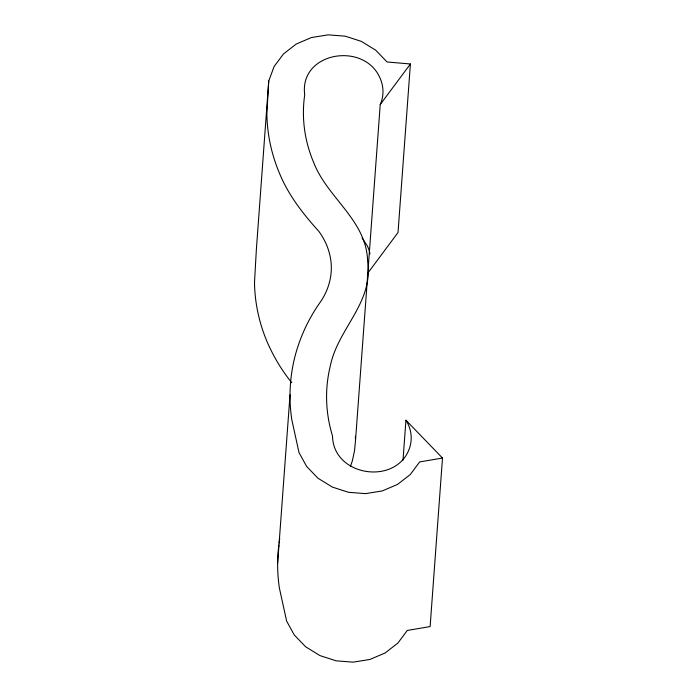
<?xml version="1.0" encoding="UTF-8"?>
<svg xmlns="http://www.w3.org/2000/svg" width="697" height="697" viewBox="0 0 697 697"><rect width="100%" height="100%" fill="white"/><g stroke="black" fill="none" stroke-linecap="round" stroke-linejoin="round"><path stroke-width="1.05" d="M367.859 273.067L398.022 232.51L410.402 63.985L387.062 61.972L375.709 50.21L361.438 41.411L345.233 36.174L328.182 34.85L311.472 37.533L296.216 44.05L283.47 53.948L274.095 66.546L268.737 80.991L266.881 113.881A208.83 178.815 4.2 0 0 279.654 173.692C288.602 195.439 303.204 214.031 318.825 231.343C325.682 240.596 330.099 251.643 331.145 263.135C332.33 277.293 327.947 291.546 319.67 303.021C308.004 319.635 299.492 338.393 294.561 358.075A217.534 186.265 4.2 0 0 291.764 419.524L299.004 452.58L306.68 466.502L318.032 478.264L332.303 487.064L348.509 492.3L365.559 493.624L382.27 490.941L397.525 484.424L410.272 474.535L419.646 461.928L442.499 458.051L430.119 626.577L407.266 630.454L397.9 643.052L385.153 652.95L369.898 659.467L353.179 662.15L336.137 660.826L319.932 655.589L305.661 646.79L294.3 635.028L286.633 621.105L279.384 588.05A217.534 186.265 4.2 0 1 278.817 545.089M268.737 80.991L256.365 249.517L254.501 282.407A208.83 178.815 4.2 0 0 267.282 342.218C273.633 356.698 281.754 370.429 291.755 382.688M277.641 563.315L290.022 394.79M350.373 466.615L352.377 460.778L354.529 450.767L355.505 440.574L380.231 104.541A43.214 37.002 4.2 0 0 379.726 77.428C363.564 41.35 299.022 52.153 304.711 94.809A168.63 144.392 4.2 0 0 313.755 162.68C327.651 198.41 366.892 220.365 367.641 261.793C373.662 302.759 337.827 328.627 330.282 366.012A177.326 151.841 4.2 0 0 332.513 435.947C333.061 476.87 397.578 486.062 409.845 447.169A43.214 37.002 4.2 0 0 405.95 420.195M403.005 460.168L405.942 420.195L442.499 458.051M380.231 104.541L410.402 63.985M362.065 237.895L367.354 245.954A43.214 37.002 4.2 0 1 369.994 253.9M355.4 436.252L355.505 440.574M279.088 542.954A217.534 186.265 4.2 0 1 279.724 538.711"/></g></svg>
